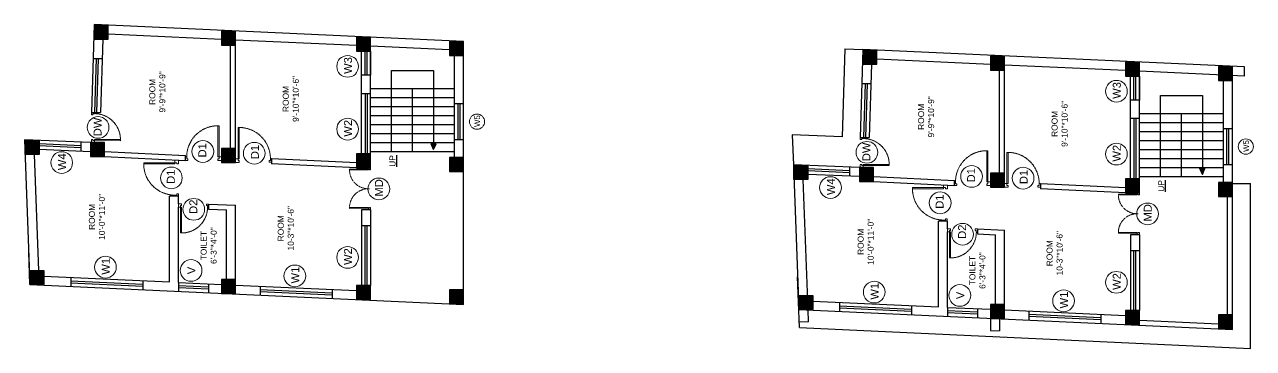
# Model space of a CAD drawing. Header units: inches. Extents: x -10117506 to -5032697, y -6529230 to -3254494.
# Drawn here: x -5059544 to -5058315, y -3264179 to -3263855 of the extents above; entities that cross this region are included whole.
import ezdxf

# ---------------------------------------------------------------- set-up
doc = ezdxf.new("R2010")
doc.units = ezdxf.units.IN
doc.header["$LTSCALE"] = 2
doc.header["$MEASUREMENT"] = 0
doc.linetypes.add('HIDDEN', pattern=[0.375, 0.25, -0.125])
doc.layers.get('0').update_dxf_attribs({"linetype": 'CONTINUOUS'})
doc.layers.add('A-Hatch', color=7, linetype='CONTINUOUS')
for name, color, linetype, lineweight in [('Annotate-Lite.w', 177, 'CONTINUOUS', 9), ('Door-Window.w', 4, 'CONTINUOUS', 15), ('TEXT', 181, 'CONTINUOUS', 25)]:
    doc.layers.add(name, color=color, linetype=linetype, lineweight=lineweight)
doc.styles.add('arial.', font='arial.ttf')
doc.styles.add('gaurav', font='arial.ttf')

# ---------------------------------------------------------------- blocks, each defined once
blk = doc.blocks.new('3-0')
at = {"ltscale": 3}
for p, q in [((11063.04771873254, 10097.67926626675), (11065.97411061868, 10099.89976160063)), ((11065.97411061863, 10099.8997616006), (11066.71427572989, 10098.92429763861)), ((11063.04771873254, 10097.67926626675), (11064.52804895506, 10095.72833834261)), ((11065.99124489813, 10096.83858600955), (11064.52804895506, 10095.72833834261)), ((11065.25107978682, 10097.81404997167), (11066.71427572989, 10098.92429763861)), ((11065.99124489813, 10096.83858600955), (11065.25107978682, 10097.81404997167)), ((11085.49991520455, 10074.12700885048), (11110.3247412691, 10092.9636556783)), ((11086.24008031584, 10073.15154488841), (11111.04573409061, 10091.97364411575)), ((11111.04573409061, 10091.97364411575), (11110.3247412691, 10092.9636556783)), ((11084.03671926142, 10073.01676118352), (11082.57352331835, 10071.90651351658)), ((11082.57352331835, 10071.90651351658), (11084.79401865222, 10068.98012163045)), ((11084.03671926142, 10073.01676118352), (11084.77688437277, 10072.04129722147)), ((11084.77688437277, 10072.04129722147), (11086.24008031584, 10073.15154488841)), ((11084.79401865222, 10068.98012163045), (11087.72041053836, 10071.20061696427)), ((11086.24008031584, 10073.15154488841), (11085.49991520455, 10074.12700885047)), ((11087.72041053836, 10071.20061696427), (11086.24008031584, 10073.15154488841))]:
    blk.add_line(p, q, dxfattribs=at)
at = {"layer": 'Door-Window.w', "color": 9, "linetype": 'HIDDEN', "lineweight": 18}
blk.add_arc((11085.49991520455, 10074.12700885048), 31.16233708904959, 37.19059523975735, 127.1464893766062, dxfattribs=at)
blk = doc.blocks.new('FDFDRE')
at = {"ltscale": 3}
for p, q in [((165701.1064683777, -58637.82329853106), (165701.1040215932, -58641.49599741273)), ((165701.1040215932, -58641.49599741273), (165703.5524875143, -58641.49762860245)), ((165704.7791672594, -58637.82574531552), (165701.1064683777, -58637.82329853106)), ((165703.5524875143, -58641.49762860245), (165703.5317472677, -58672.62937732995)), ((165703.5537109066, -58639.6612791616), (165703.5524875143, -58641.49762860245)), ((165703.5524875143, -58641.49762860245), (165704.7767204749, -58641.49844419728)), ((165704.7779438672, -58639.66209475638), (165703.5537109066, -58639.6612791616)), ((165704.7767204749, -58641.49844419728), (165704.7559641982, -58672.65425465335)), ((165704.7779438672, -58639.66209475638), (165704.7791672594, -58637.82574531552)), ((165766.9772891941, -58637.82574531552), (165770.6499880758, -58637.82329853106)), ((165766.9785125864, -58639.66209475638), (165766.9772891941, -58637.82574531552)), ((165766.9785125864, -58639.66209475638), (165768.202745547, -58639.6612791616)), ((165768.2039689392, -58641.49762860245), (165766.9797359786, -58641.49844419728)), ((165766.9797359786, -58641.49844419728), (165767.0004922553, -58672.65425465335)), ((165768.202745547, -58639.6612791616), (165768.2039689392, -58641.49762860245)), ((165770.6524348603, -58641.49599741273), (165768.2039689392, -58641.49762860245)), ((165768.2039689392, -58641.49762860245), (165768.2247091858, -58672.62937732995)), ((165770.6499880758, -58637.82329853106), (165770.6524348603, -58641.49599741273)), ((165703.5317472677, -58672.62937732995), (165704.7559641982, -58672.65425465335)), ((165768.2247091858, -58672.62937732995), (165767.0004922553, -58672.65425465335))]:
    blk.add_line(p, q, dxfattribs=at)
at = {"layer": 'Door-Window.w', "color": 9, "linetype": 'HIDDEN', "lineweight": 18}
for centre, start, end in [((165704.7767204749, -58641.49844419728), 269.9618290481078, 3.383526153078868), ((165766.9797359786, -58641.49844419728), 176.6164738469579, 270.0381709504853)]:
    blk.add_arc(centre, 31.15581737007103, start, end, dxfattribs=at)

msp = doc.modelspace()

# ---------------------------------------------------------------- hatches: boundary and pattern name
at = {"ltscale": 0.5}
for points in [[(-5059474.087878413, -3263855.777386284), (-5059474.087878413, -3263869.777386284), (-5059460.087878413, -3263869.777386284), (-5059460.087878413, -3263855.777386284)], [(-5059346.747826916, -3263861.607379078), (-5059346.747826916, -3263875.607379078), (-5059332.747826916, -3263875.607379078), (-5059332.747826915, -3263861.607379078)], [(-5059211.747826902, -3263867.788066285), (-5059211.747826902, -3263881.788066285), (-5059197.747826902, -3263881.788066285), (-5059197.747826902, -3263867.788066285)], [(-5059118.747826912, -3263872.045873026), (-5059118.747826912, -3263886.045873026), (-5059104.747826912, -3263886.045873026), (-5059104.747826911, -3263872.045873026)], [(-5058705.601910621, -3263880.692142354), (-5058705.601910621, -3263894.692142354), (-5058691.601910621, -3263894.692142354), (-5058691.601910621, -3263880.692142354)], [(-5058578.261859124, -3263886.522135148), (-5058578.261859124, -3263900.522135148), (-5058564.261859124, -3263900.522135148), (-5058564.261859123, -3263886.522135148)], [(-5058443.26185911, -3263892.702822355), (-5058443.26185911, -3263906.702822355), (-5058429.26185911, -3263906.702822355), (-5058429.26185911, -3263892.702822355)], [(-5058350.261859119, -3263896.960629096), (-5058350.261859119, -3263910.960629096), (-5058336.261859119, -3263910.960629096), (-5058336.261859118, -3263896.960629096)], [(-5059543.114625433, -3263970.917439155), (-5059543.114625433, -3263984.917439155), (-5059529.114625433, -3263984.917439155), (-5059529.114625433, -3263970.917439155)], [(-5059477.711734948, -3263973.097246819), (-5059477.711734948, -3263987.097246819), (-5059463.711734948, -3263987.097246819), (-5059463.711734947, -3263973.097246819)], [(-5059346.747826912, -3263978.782249368), (-5059346.747826912, -3263992.782249368), (-5059332.747826912, -3263992.782249368), (-5059332.747826911, -3263978.782249368)], [(-5059211.747826912, -3263984.188777946), (-5059211.747826912, -3263998.188777946), (-5059197.747826912, -3263998.188777946), (-5059197.747826911, -3263984.188777946)], [(-5059118.74782691, -3263987.913275411), (-5059118.74782691, -3264001.913275411), (-5059104.74782691, -3264001.913275411), (-5059104.74782691, -3263987.913275411)], [(-5058774.628657641, -3263995.832195225), (-5058774.628657641, -3264009.832195225), (-5058760.628657641, -3264009.832195225), (-5058760.628657641, -3263995.832195225)], [(-5058709.225767155, -3263998.012002889), (-5058709.225767155, -3264012.012002889), (-5058695.225767155, -3264012.012002889), (-5058695.225767154, -3263998.012002889)], [(-5058578.261859119, -3264003.697005438), (-5058578.261859119, -3264017.697005438), (-5058564.261859119, -3264017.697005438), (-5058564.261859118, -3264003.697005438)], [(-5058443.261859119, -3264009.103534016), (-5058443.261859119, -3264023.103534016), (-5058429.261859119, -3264023.103534016), (-5058429.261859118, -3264009.103534016)], [(-5058350.261859117, -3264012.828031481), (-5058350.261859117, -3264026.828031481), (-5058336.261859117, -3264026.828031481), (-5058336.261859117, -3264012.828031481)], [(-5059524.3378409, -3264100.873517164), (-5059538.3378409, -3264100.873517163), (-5059538.3378409, -3264114.873517163), (-5059524.3378409, -3264114.873517163)], [(-5059346.747826912, -3264109.728466348), (-5059346.747826912, -3264123.728466348), (-5059332.747826912, -3264123.728466348), (-5059332.747826911, -3264109.728466348)], [(-5059211.74782691, -3264115.967925885), (-5059211.74782691, -3264129.967925885), (-5059197.74782691, -3264129.967925885), (-5059197.74782691, -3264115.967925885)], [(-5059118.747826912, -3264120.266220232), (-5059118.747826912, -3264134.266220232), (-5059104.747826912, -3264134.266220232), (-5059104.747826912, -3264120.266220232)], [(-5058755.851873107, -3264125.788273233), (-5058769.851873107, -3264125.788273233), (-5058769.851873107, -3264139.788273233), (-5058755.851873107, -3264139.788273233)], [(-5058578.261859119, -3264134.643222418), (-5058578.261859119, -3264148.643222418), (-5058564.261859119, -3264148.643222418), (-5058564.261859118, -3264134.643222418)], [(-5058443.261859117, -3264140.882681955), (-5058443.261859117, -3264154.882681955), (-5058429.261859117, -3264154.882681955), (-5058429.261859117, -3264140.882681955)], [(-5058350.261859119, -3264145.180976301), (-5058350.261859119, -3264159.180976301), (-5058336.261859119, -3264159.180976301), (-5058336.261859119, -3264145.180976301)]]:
    msp.add_hatch(color=1, dxfattribs=at).paths.add_polyline_path(points)
at = {"layer": 'A-Hatch', "ltscale": 0.5}
h = msp.add_hatch(dxfattribs=at)
h.set_pattern_fill('ANSI31', color=256, angle=-270.0000000000001)
h.set_pattern_definition([(134.9999999999999, (-8317912.977189884, 1827286.335554914), (-0.08838834764831849, -0.0883883476483184), [])])
h.paths.add_polyline_path([(-5059134.747826912, -3263980.042258398), (-5059132.238591466, -3263974.122243871), (-5059137.257062357, -3263974.122243871)])
h = msp.add_hatch(dxfattribs=at)
h.set_pattern_fill('ANSI31', color=256, angle=90)
h.set_pattern_definition([(135, (-8317144.491222093, 1827261.42079884), (-0.08838834764831845, -0.08838834764831845), [])])
h.paths.add_polyline_path([(-5058366.261859119, -3264004.957014468), (-5058363.752623674, -3263999.036999941), (-5058368.771094564, -3263999.036999941)])

# ---------------------------------------------------------------- linework, layer by layer
at = {"ltscale": 0.5}
for p, q in [((-5059474.087878421, -3263855.136426129), (-5059476.790111424, -3263943.097309913)), ((-5059104.747826911, -3263872.045873026), (-5059474.087878421, -3263855.136426128)), ((-5059346.747826911, -3263869.975846306), (-5059460.087878421, -3263864.786813667)), ((-5059465.533415176, -3263869.777386284), (-5059467.785865458, -3263943.097309913)), ((-5059337.747826911, -3263978.782249368), (-5059337.747826911, -3263875.607379078)), ((-5059211.747826911, -3263876.156533512), (-5059332.747826911, -3263870.616806461)), ((-5059332.747826911, -3263978.782249368), (-5059332.747826911, -3263875.607379078)), ((-5059118.747826911, -3263880.414340254), (-5059197.747826911, -3263876.797493666)), ((-5059104.747826911, -3263933.91327541), (-5059104.747826911, -3263872.045873026)), ((-5058723.585109396, -3263879.22785978), (-5058726.289575301, -3263967.26142717)), ((-5058723.585109396, -3263879.22785978), (-5058705.601910628, -3263880.051182199)), ((-5058705.601910628, -3263880.051182199), (-5058708.304143632, -3263968.012065982)), ((-5058324.261859117, -3263897.510023514), (-5058705.601910628, -3263880.051182199)), ((-5059475.131185593, -3263889.097309913), (-5059466.126939627, -3263889.097309913)), ((-5059473.28751689, -3263943.066603551), (-5059471.628591059, -3263889.066603551)), ((-5059471.288459992, -3263943.128016274), (-5059469.629534163, -3263889.128016274)), ((-5059206.747826911, -3263984.188777946), (-5059206.747826911, -3263881.788066285)), ((-5059203.24782691, -3263905.788066285), (-5059203.24782691, -3263881.788066285)), ((-5059201.24782691, -3263905.788066285), (-5059201.24782691, -3263881.788066285)), ((-5059197.747826911, -3263984.188777946), (-5059197.747826911, -3263881.788066285)), ((-5059197.74782691, -3263881.788066285), (-5059197.74782691, -3263905.788066285)), ((-5059113.74782691, -3263987.913275411), (-5059113.747826911, -3263886.045873026)), ((-5058578.261859118, -3263894.890602376), (-5058691.601910628, -3263889.701569737)), ((-5059176.74782691, -3263982.414340254), (-5059176.747826913, -3263901.150660158)), ((-5059176.747826913, -3263901.150660158), (-5059134.747826912, -3263901.150660158)), ((-5059134.747826912, -3263901.150660158), (-5059134.747826912, -3263974.122243871)), ((-5058697.047447383, -3263894.692142354), (-5058699.299897665, -3263968.012065982)), ((-5058569.261859118, -3264003.697005438), (-5058569.261859118, -3263900.522135148)), ((-5058443.261859118, -3263901.071289582), (-5058564.261859118, -3263895.53156253)), ((-5058564.261859118, -3264003.697005438), (-5058564.261859118, -3263900.522135148)), ((-5058324.261859118, -3263906.519450896), (-5058429.261859118, -3263901.712249736)), ((-5058336.261859118, -3263958.82803148), (-5058336.261859118, -3263896.960629096)), ((-5058324.261859118, -3263906.519450897), (-5058324.261859119, -3263897.510023514)), ((-5059197.74782691, -3263905.788066285), (-5059206.747826911, -3263905.788066286)), ((-5058706.645217801, -3263914.012065982), (-5058697.640971835, -3263914.012065982)), ((-5058704.801549098, -3263967.981359621), (-5058703.142623266, -3263913.981359621)), ((-5058702.802492199, -3263968.042772344), (-5058701.14356637, -3263914.042772344)), ((-5058438.261859118, -3264009.103534016), (-5058438.261859118, -3263906.702822355)), ((-5058434.761859117, -3263930.702822355), (-5058434.761859117, -3263906.702822355)), ((-5058432.761859117, -3263930.702822355), (-5058432.761859117, -3263906.702822355)), ((-5058429.261859118, -3264009.103534016), (-5058429.261859118, -3263906.702822355)), ((-5058429.261859117, -3263906.702822355), (-5058429.261859117, -3263930.702822355)), ((-5058345.261859117, -3264012.828031481), (-5058345.261859118, -3263910.960629096)), ((-5059197.747826911, -3263924.188777946), (-5059206.747826911, -3263924.188777946)), ((-5059203.247826911, -3263924.188777946), (-5059203.247826911, -3263984.188777946)), ((-5059201.247826911, -3263924.188777946), (-5059201.247826911, -3263984.188777946)), ((-5059155.747826911, -3263919.414340255), (-5059197.74782691, -3263919.414340255)), ((-5059155.74782691, -3263928.414340254), (-5059197.74782691, -3263928.414340254)), ((-5059155.747826909, -3263982.414340254), (-5059155.747826911, -3263919.414340254)), ((-5059113.747826911, -3263919.414340254), (-5059155.74782691, -3263919.414340254)), ((-5059113.747826911, -3263928.414340254), (-5059155.74782691, -3263928.414340254)), ((-5058408.261859117, -3264007.329096324), (-5058408.261859121, -3263926.065416228)), ((-5058408.261859121, -3263926.065416228), (-5058366.261859119, -3263926.065416228)), ((-5058366.261859119, -3263926.065416228), (-5058366.261859119, -3263999.036999941)), ((-5059155.74782691, -3263937.414340254), (-5059197.74782691, -3263937.414340254)), ((-5059113.747826911, -3263937.414340254), (-5059155.74782691, -3263937.414340254)), ((-5059113.74782691, -3263933.913275411), (-5059104.74782691, -3263933.913275411)), ((-5059110.24782691, -3263969.913275411), (-5059110.24782691, -3263933.913275411)), ((-5059108.24782691, -3263969.913275411), (-5059108.24782691, -3263933.913275411)), ((-5059104.74782691, -3263969.913275411), (-5059104.74782691, -3263933.913275411)), ((-5058429.261859117, -3263930.702822355), (-5058438.261859118, -3263930.702822356)), ((-5059476.790111424, -3263943.097309913), (-5059467.785865458, -3263943.097309913)), ((-5059155.74782691, -3263946.414340254), (-5059197.74782691, -3263946.414340254)), ((-5059113.747826911, -3263946.414340254), (-5059155.74782691, -3263946.414340254)), ((-5058429.261859118, -3263949.103534016), (-5058438.261859118, -3263949.103534016)), ((-5058434.761859118, -3263949.103534016), (-5058434.761859118, -3264009.103534016)), ((-5058432.761859118, -3263949.103534016), (-5058432.761859118, -3264009.103534016)), ((-5058387.261859118, -3263944.329096325), (-5058429.261859117, -3263944.329096325)), ((-5058387.261859117, -3263953.329096324), (-5058429.261859117, -3263953.329096324)), ((-5058387.261859116, -3264007.329096324), (-5058387.261859118, -3263944.329096324)), ((-5058345.261859118, -3263944.329096324), (-5058387.261859117, -3263944.329096324)), ((-5058345.261859118, -3263953.329096324), (-5058387.261859117, -3263953.329096324)), ((-5059155.74782691, -3263955.414340254), (-5059197.74782691, -3263955.414340254)), ((-5059155.74782691, -3263964.414340254), (-5059197.74782691, -3263964.414340254)), ((-5059113.747826911, -3263955.414340254), (-5059155.74782691, -3263955.414340254)), ((-5059113.747826911, -3263964.414340254), (-5059155.74782691, -3263964.414340254)), ((-5058726.289575301, -3263967.26142717), (-5058776.272047423, -3263965.14185423)), ((-5058776.272047423, -3263965.14185423), (-5058775.166503293, -3263995.215698622)), ((-5058387.261859117, -3263962.329096324), (-5058429.261859117, -3263962.329096324)), ((-5058345.261859118, -3263962.329096324), (-5058387.261859117, -3263962.329096324)), ((-5058345.261859117, -3263958.828031481), (-5058336.261859117, -3263958.828031481)), ((-5058341.761859117, -3263994.828031481), (-5058341.761859117, -3263958.828031481)), ((-5058339.761859117, -3263994.828031481), (-5058339.761859117, -3263958.828031481)), ((-5058336.261859117, -3263994.828031481), (-5058336.261859117, -3263958.828031481)), ((-5059477.711734947, -3263973.097246819), (-5059543.652471085, -3263970.300942552)), ((-5059543.652471085, -3263970.300942552), (-5059538.3378409, -3264114.873517163)), ((-5059487.15699368, -3263978.201651203), (-5059529.15699368, -3263976.420585567)), ((-5059529.114625433, -3263979.925527854), (-5059529.114625433, -3263970.917439155)), ((-5059487.072257187, -3263976.203447078), (-5059529.072257187, -3263974.422381442)), ((-5059487.114625433, -3263981.70659349), (-5059487.114625433, -3263972.698504793)), ((-5059155.74782691, -3263973.414340254), (-5059197.74782691, -3263973.414340254)), ((-5059113.747826911, -3263973.414340254), (-5059155.74782691, -3263973.414340254)), ((-5059134.747826912, -3263980.042258398), (-5059137.257062357, -3263974.122243871)), ((-5059137.257062357, -3263974.122243871), (-5059132.238591466, -3263974.122243871)), ((-5059134.747826912, -3263980.042258398), (-5059132.238591466, -3263974.122243871)), ((-5059113.74782691, -3263969.913275411), (-5059104.74782691, -3263969.913275411)), ((-5059104.74782691, -3263988.913275411), (-5059104.74782691, -3263969.913275411)), ((-5058708.304143632, -3263968.012065982), (-5058699.299897665, -3263968.012065982)), ((-5058387.261859117, -3263971.329096324), (-5058429.261859117, -3263971.329096324)), ((-5058345.261859118, -3263971.329096324), (-5058387.261859117, -3263971.329096324)), ((-5059534.10854632, -3263984.931825239), (-5059529.846415572, -3264100.873517163)), ((-5059477.711734947, -3263982.105335518), (-5059529.114625433, -3263979.925527854)), ((-5059463.711734947, -3263982.091344247), (-5059382.747825078, -3263986.026575564)), ((-5059463.711734947, -3263987.097246819), (-5059382.747825078, -3263991.032478137)), ((-5059382.747825078, -3263991.032478137), (-5059382.747825078, -3263986.026575564)), ((-5059211.524639323, -3263993.1937617), (-5059296.747826909, -3263989.385814599)), ((-5059296.747826909, -3263989.385814599), (-5059296.747826909, -3263994.390803325)), ((-5059155.74782691, -3263982.414340254), (-5059197.74782691, -3263982.414340254)), ((-5059113.747826911, -3263982.414340254), (-5059155.74782691, -3263982.414340254)), ((-5059104.747826912, -3264120.913275411), (-5059104.74782691, -3263988.913275411)), ((-5058387.261859117, -3263980.329096324), (-5058429.261859117, -3263980.329096324)), ((-5058387.261859117, -3263989.329096324), (-5058429.261859117, -3263989.329096324)), ((-5058345.261859118, -3263980.329096324), (-5058387.261859117, -3263980.329096324)), ((-5058345.261859118, -3263989.329096324), (-5058387.261859117, -3263989.329096324)), ((-5059211.747826911, -3263998.188777946), (-5059296.747826909, -3263994.390803325)), ((-5058709.225767154, -3263998.012002889), (-5058775.166503293, -3263995.215698622)), ((-5058775.116137203, -3263996.585794941), (-5058769.851873107, -3264139.788273233)), ((-5058718.671025887, -3264003.116407273), (-5058760.671025887, -3264001.335341637)), ((-5058760.628657641, -3264004.840283924), (-5058760.628657641, -3263995.832195225)), ((-5058718.586289395, -3264001.118203148), (-5058760.586289395, -3263999.337137512)), ((-5058718.628657641, -3264006.62134956), (-5058718.628657641, -3263997.613260862)), ((-5058387.261859117, -3263998.329096324), (-5058429.261859117, -3263998.329096324)), ((-5058345.261859118, -3263998.329096324), (-5058387.261859117, -3263998.329096324)), ((-5058366.261859119, -3264004.957014468), (-5058368.771094564, -3263999.036999941)), ((-5058368.771094564, -3263999.036999941), (-5058363.752623674, -3263999.036999941)), ((-5058366.261859119, -3264004.957014468), (-5058363.752623674, -3263999.036999941)), ((-5058345.261859117, -3263994.828031481), (-5058336.261859117, -3263994.828031481)), ((-5058336.261859117, -3264013.828031481), (-5058336.261859117, -3263994.828031481)), ((-5058765.622578528, -3264009.846581309), (-5058760.845793996, -3264139.788273233)), ((-5058709.225767154, -3264007.020091588), (-5058760.628657641, -3264004.840283924)), ((-5058695.225767154, -3264007.006100317), (-5058614.261857285, -3264010.941331634)), ((-5058695.225767154, -3264012.012002889), (-5058614.261857285, -3264015.947234207)), ((-5058614.261857285, -3264015.947234207), (-5058614.261857285, -3264010.941331634)), ((-5058443.038671531, -3264018.10851777), (-5058528.261859116, -3264014.300570669)), ((-5058528.261859116, -3264014.300570669), (-5058528.261859116, -3264019.305559395)), ((-5058387.261859117, -3264007.329096324), (-5058429.261859117, -3264007.329096324)), ((-5058345.261859118, -3264007.329096324), (-5058387.261859117, -3264007.329096324)), ((-5058336.261859119, -3264145.828031481), (-5058336.261859117, -3264013.828031481)), ((-5058336.261859117, -3264013.828031481), (-5058318.261859117, -3264013.828031481)), ((-5058318.261859119, -3264178.679174161), (-5058318.261859117, -3264013.828031481)), ((-5059398.74782691, -3264112.315511541), (-5059398.747826912, -3264026.692244731)), ((-5059389.74782691, -3264026.692244731), (-5059398.747826912, -3264026.692244731)), ((-5059389.74782691, -3264034.335785658), (-5059389.74782691, -3264026.692244731)), ((-5058443.261859118, -3264023.103534016), (-5058528.261859116, -3264019.305559395)), ((-5058341.261859119, -3264145.828031481), (-5058341.261859117, -3264026.828031481)), ((-5059389.74782691, -3264112.731475512), (-5059389.74782691, -3264037.396371454)), ((-5059359.74785036, -3264034.398573386), (-5059332.747826911, -3264035.646466377)), ((-5059359.74785036, -3264034.398573386), (-5059359.74785036, -3264039.403910847)), ((-5059359.74785036, -3264039.403910847), (-5059341.747826911, -3264040.235839869)), ((-5059341.747826911, -3264109.728466348), (-5059341.747826911, -3264040.235839869)), ((-5059332.747826911, -3264109.728466348), (-5059332.747826911, -3264035.646466377)), ((-5059206.747826911, -3264040.188759554), (-5059206.747826911, -3264115.967925885)), ((-5059197.747826911, -3264040.188759554), (-5059206.747826911, -3264040.188759554)), ((-5059197.747826911, -3264040.188759554), (-5059197.747826911, -3264115.967925885)), ((-5058630.261859117, -3264137.230267611), (-5058630.261859119, -3264051.607000801)), ((-5058621.261859117, -3264051.607000801), (-5058630.261859119, -3264051.607000801)), ((-5058621.261859117, -3264059.250541728), (-5058621.261859117, -3264051.607000801)), ((-5059206.74782691, -3264055.967925885), (-5059197.74782691, -3264055.967925885)), ((-5059203.24782691, -3264115.967925885), (-5059203.24782691, -3264055.967925885)), ((-5059201.24782691, -3264115.967925885), (-5059201.24782691, -3264055.967925885)), ((-5058621.261859117, -3264137.646231581), (-5058621.261859117, -3264062.311127524)), ((-5058591.261882568, -3264059.313329456), (-5058564.261859118, -3264060.561222447)), ((-5058591.261882568, -3264059.313329456), (-5058591.261882568, -3264064.318666917)), ((-5058591.261882568, -3264064.318666917), (-5058573.261859118, -3264065.150595939)), ((-5058564.261859119, -3264149.29027748), (-5058564.261859118, -3264060.561222447)), ((-5058573.261859119, -3264148.874313511), (-5058573.261859118, -3264065.150595939)), ((-5058438.261859118, -3264065.103515624), (-5058438.261859118, -3264140.882681955)), ((-5058429.261859118, -3264065.103515624), (-5058438.261859118, -3264065.103515624)), ((-5058429.261859118, -3264065.103515624), (-5058429.261859118, -3264140.882681955)), ((-5059538.3378409, -3264114.873517163), (-5059539.542838337, -3264082.094269)), ((-5058438.261859117, -3264080.882681955), (-5058429.261859117, -3264080.882681955)), ((-5058434.761859117, -3264140.882681955), (-5058434.761859117, -3264080.882681955)), ((-5058432.761859117, -3264140.882681955), (-5058432.761859117, -3264080.882681955)), ((-5059524.3378409, -3264106.510964798), (-5059398.74782691, -3264112.315511541)), ((-5059497.589002838, -3264113.253119654), (-5059425.589002838, -3264116.580831407)), ((-5059497.542833905, -3264107.749382294), (-5059497.542833904, -3264116.758989722)), ((-5059497.496664971, -3264111.255252362), (-5059425.496664971, -3264114.582964115)), ((-5059425.542833906, -3264111.077094046), (-5059425.542833905, -3264120.086701475)), ((-5059389.74782691, -3264112.731475511), (-5059346.747826911, -3264114.718858919)), ((-5059389.74782691, -3264112.731475512), (-5059389.74782691, -3264121.731475512)), ((-5058769.188341672, -3264157.838155332), (-5058771.056870544, -3264107.00902507)), ((-5059538.3378409, -3264114.873517163), (-5059104.747826911, -3264134.913275295)), ((-5059359.794155454, -3264119.621752046), (-5059389.794155454, -3264118.230401768)), ((-5059359.701498365, -3264117.623899532), (-5059389.701498366, -3264116.232549255)), ((-5059359.74782691, -3264114.118022075), (-5059359.74782691, -3264123.127629504)), ((-5059332.747826911, -3264115.365913983), (-5059211.747826911, -3264120.958318456)), ((-5059236.293995844, -3264125.329709455), (-5059308.293995844, -3264122.001997703)), ((-5059308.247826911, -3264116.498260343), (-5059308.247826911, -3264125.507867771)), ((-5059236.201657977, -3264123.331842164), (-5059308.201657977, -3264120.004130411)), ((-5059236.247826911, -3264119.825972095), (-5059236.247826911, -3264128.835579524)), ((-5059206.74782691, -3264115.967925885), (-5059197.74782691, -3264115.967925885)), ((-5058755.851873107, -3264131.425720868), (-5058630.261859117, -3264137.230267611)), ((-5058729.103035046, -3264138.167875724), (-5058657.103035046, -3264141.495587477)), ((-5058729.056866112, -3264132.664138364), (-5058729.056866111, -3264141.673745792)), ((-5058729.010697179, -3264136.170008432), (-5058657.010697179, -3264139.497720185)), ((-5058657.056866113, -3264135.991850116), (-5058657.056866112, -3264145.001457545)), ((-5058621.261859117, -3264137.646231581), (-5058578.261859118, -3264139.633614989)), ((-5058621.261859117, -3264137.646231581), (-5058621.261859117, -3264146.646231581)), ((-5058769.851873107, -3264139.788273233), (-5058336.261859118, -3264159.828031365)), ((-5058760.830466379, -3264140.205226582), (-5058760.388112089, -3264152.238481317)), ((-5058591.308187662, -3264144.536508116), (-5058621.308187662, -3264143.145157838)), ((-5058591.215530572, -3264142.538655602), (-5058621.215530573, -3264141.147305325)), ((-5058591.261859117, -3264139.032778145), (-5058591.261859117, -3264148.042385573)), ((-5058578.261859118, -3264148.656032323), (-5058578.261859118, -3264160.656032323)), ((-5058569.261859118, -3264148.656032323), (-5058569.261859118, -3264148.643222418)), ((-5058569.261859118, -3264149.059186386), (-5058569.261859117, -3264161.071996293)), ((-5058564.261859118, -3264140.280670052), (-5058443.261859118, -3264145.873074526)), ((-5058467.808028052, -3264150.244465525), (-5058539.808028052, -3264146.916753773)), ((-5058539.761859118, -3264141.413016412), (-5058539.761859118, -3264150.422623841)), ((-5058467.715690184, -3264148.246598233), (-5058539.715690184, -3264144.918886481)), ((-5058467.761859118, -3264144.740728165), (-5058467.761859118, -3264153.750335594)), ((-5058438.261859117, -3264140.882681955), (-5058429.261859117, -3264140.882681955)), ((-5058429.261859118, -3264150.524399556), (-5058350.261859118, -3264154.175638841)), ((-5058769.409518817, -3264151.821527966), (-5058760.388112089, -3264152.238481316)), ((-5058769.188341672, -3264157.838155332), (-5058318.261859119, -3264178.679174161)), ((-5058578.261859118, -3264160.656032323), (-5058569.261859117, -3264161.071996293))]:
    msp.add_line(p, q, dxfattribs=at)
at = {"color": 3, "ltscale": 0.5}
for p, q in [((-5059543.652471085, -3263970.300942552), (-5059543.602104995, -3263971.671038871)), ((-5058775.166503293, -3263995.215698622), (-5058775.116137203, -3263996.585794941)), ((-5059104.747826911, -3264134.913275295), (-5059104.747826912, -3264120.913275411)), ((-5058336.261859118, -3264159.828031365), (-5058336.261859119, -3264145.828031481)), ((-5058573.261859118, -3264166.89352837), (-5058564.261859118, -3264167.309492339))]:
    msp.add_line(p, q, dxfattribs=at)
at = {"ltscale": 0.5}
for points in [[(-5059460.087878421, -3263869.777386284), (-5059460.087878421, -3263855.777386284), (-5059474.087878421, -3263855.777386284), (-5059474.087878421, -3263869.777386284)], [(-5059332.747826911, -3263875.607379078), (-5059332.747826911, -3263861.607379078), (-5059346.747826911, -3263861.607379078), (-5059346.747826911, -3263875.607379078)], [(-5059197.747826911, -3263881.788066285), (-5059197.747826911, -3263867.788066285), (-5059211.747826911, -3263867.788066285), (-5059211.747826911, -3263881.788066285)], [(-5059104.747826911, -3263886.045873026), (-5059104.747826911, -3263872.045873026), (-5059118.747826911, -3263872.045873026), (-5059118.747826911, -3263886.045873026)], [(-5058691.601910628, -3263894.692142354), (-5058691.601910628, -3263880.692142354), (-5058705.601910628, -3263880.692142354), (-5058705.601910628, -3263894.692142354)], [(-5058564.261859118, -3263900.522135148), (-5058564.261859118, -3263886.522135148), (-5058578.261859118, -3263886.522135148), (-5058578.261859118, -3263900.522135148)], [(-5058429.261859118, -3263906.702822355), (-5058429.261859118, -3263892.702822355), (-5058443.261859118, -3263892.702822355), (-5058443.261859118, -3263906.702822355)], [(-5058336.261859118, -3263910.960629096), (-5058336.261859118, -3263896.960629096), (-5058350.261859118, -3263896.960629096), (-5058350.261859118, -3263910.960629096)], [(-5059543.114625433, -3263984.931825239), (-5059543.114625433, -3263970.931825239), (-5059529.114625433, -3263970.931825239), (-5059529.114625433, -3263984.931825239)], [(-5059463.711734947, -3263987.097246819), (-5059463.711734947, -3263973.097246819), (-5059477.711734947, -3263973.097246819), (-5059477.711734947, -3263987.097246819)], [(-5059332.747826911, -3263992.782249368), (-5059332.747826911, -3263978.782249368), (-5059346.747826911, -3263978.782249368), (-5059346.747826911, -3263992.782249368)], [(-5059197.747826911, -3263998.188777946), (-5059197.747826911, -3263984.188777946), (-5059211.747826911, -3263984.188777946), (-5059211.747826911, -3263998.188777946)], [(-5059104.747826911, -3264001.913275411), (-5059104.747826911, -3263987.913275411), (-5059118.747826911, -3263987.913275411), (-5059118.747826911, -3264001.913275411)], [(-5058774.628657641, -3264009.846581309), (-5058774.628657641, -3263995.846581309), (-5058760.628657641, -3263995.846581309), (-5058760.628657641, -3264009.846581309)], [(-5058695.225767154, -3264012.012002889), (-5058695.225767154, -3263998.012002889), (-5058709.225767154, -3263998.012002889), (-5058709.225767154, -3264012.012002889)], [(-5058564.261859118, -3264017.697005438), (-5058564.261859118, -3264003.697005438), (-5058578.261859118, -3264003.697005438), (-5058578.261859118, -3264017.697005438)], [(-5058429.261859118, -3264023.103534016), (-5058429.261859118, -3264009.103534016), (-5058443.261859118, -3264009.103534016), (-5058443.261859118, -3264023.103534016)], [(-5058336.261859118, -3264026.828031481), (-5058336.261859118, -3264012.828031481), (-5058350.261859118, -3264012.828031481), (-5058350.261859118, -3264026.828031481)], [(-5059538.3378409, -3264114.873517163), (-5059538.3378409, -3264100.873517163), (-5059524.3378409, -3264100.873517163), (-5059524.3378409, -3264114.873517163)], [(-5059332.747826911, -3264123.728466348), (-5059332.747826911, -3264109.728466348), (-5059346.747826911, -3264109.728466348), (-5059346.747826911, -3264123.728466348)], [(-5059197.747826911, -3264129.967925885), (-5059197.747826911, -3264115.967925885), (-5059211.747826911, -3264115.967925885), (-5059211.747826911, -3264129.967925885)], [(-5059104.747826911, -3264134.266220232), (-5059104.747826911, -3264120.266220232), (-5059118.747826911, -3264120.266220232), (-5059118.747826911, -3264134.266220232)], [(-5058769.851873107, -3264139.788273233), (-5058769.851873107, -3264125.788273233), (-5058755.851873107, -3264125.788273233), (-5058755.851873107, -3264139.788273233)], [(-5058564.261859118, -3264148.643222418), (-5058564.261859118, -3264134.643222418), (-5058578.261859118, -3264134.643222418), (-5058578.261859118, -3264148.643222418)], [(-5058429.261859118, -3264154.882681955), (-5058429.261859118, -3264140.882681955), (-5058443.261859118, -3264140.882681955), (-5058443.261859118, -3264154.882681955)], [(-5058336.261859118, -3264159.180976301), (-5058336.261859118, -3264145.180976301), (-5058350.261859118, -3264145.180976301), (-5058350.261859118, -3264159.180976301)]]:
    msp.add_lwpolyline(points, close=True, dxfattribs=at)
at = {"layer": 'Annotate-Lite.w', "ltscale": 0.005}
for centre, radius in [((-5059220.702428345, -3263896.858407323), 10.85624104256381), ((-5058452.216460552, -3263921.773163393), 10.85624104256381), ((-5059470.129944223, -3263957.862923921), 10.85624104256381), ((-5059220.702428345, -3263959.594643198), 10.85624104256381), ((-5059091.385092024, -3263952.13180119), 7.599368729794668), ((-5059365.469745159, -3263981.956592499), 10.85624104256381), ((-5059314.025906824, -3263983.682378069), 10.85624104256381), ((-5058701.64397643, -3263982.777679991), 10.85624104256381), ((-5058452.216460552, -3263984.509399268), 10.85624104256381), ((-5058322.899124231, -3263977.04655726), 7.599368729794668), ((-5059506.552141322, -3263993.040901884), 10.85624104256381), ((-5059396.941415893, -3264008.313117367), 10.85624104256381), ((-5058596.983777367, -3264006.871348569), 10.85624104256381), ((-5058545.539939031, -3264008.597134138), 10.85624104256381), ((-5059189.547996808, -3264019.360663143), 10.85624104256381), ((-5058738.066173529, -3264017.955657953), 10.85624104256381), ((-5058628.4554481, -3264033.227873437), 10.85624104256381), ((-5059374.503129235, -3264039.721232602), 10.85624104256381), ((-5058421.062029015, -3264044.275419213), 10.85624104256381), ((-5058606.017161443, -3264064.635988672), 10.85624104256381), ((-5059220.702428345, -3264087.747907828), 10.85624104256381), ((-5059462.811891939, -3264097.483132277), 10.85624104256381), ((-5059377.252759201, -3264100.801369619), 10.85624104256381), ((-5059273.516884945, -3264106.232010326), 10.85624104256381), ((-5058694.325924147, -3264122.397888347), 10.85624104256381), ((-5058452.216460552, -3264112.662663897), 10.85624104256381), ((-5058608.766791409, -3264125.716125689), 10.85624104256381), ((-5058505.030917153, -3264131.146766396), 10.85624104256381)]:
    msp.add_circle(centre, radius, dxfattribs=at)

# ---------------------------------------------------------------- block references
at = {"layer": 'Door-Window.w', "linetype": 'ByBlock'}
for p, xscale, yscale, zscale, rotation in [((-5071906.413683325, -3265057.029501192), 0.8331589851548311, 0.8331589852459729, 0.8331589850765497, 322.7330628721138), ((-5058026.188082733, -3278904.788834549), 0.9997910043702504, 0.9997910037636757, 0.9997910039624012, 52.80940478975399), ((-5060653.30756925, -3278906.514620119), -0.9997910043702504, 0.9997910037636757, 0.9997910039624012, 307.190595210246), ((-5071137.927715532, -3265081.944257262), 0.8331589851548311, 0.8331589847803116, 0.8331589850765497, 322.7330628721138), ((-5044476.015456891, -3262670.132504109), 0.9997910036283316, 0.9997910037636757, 0.9997910039624013, 142.8094047574923), ((-5057257.702114941, -3278929.703590619), 0.9997910043702504, 0.9997910037636757, 0.9997910039624012, 52.80940478975399), ((-5059884.821601457, -3278931.429376189), -0.9997910043702504, 0.9997910037636757, 0.9997910039624012, 307.190595210246), ((-5043707.529489098, -3262695.047260179), 0.9997910043702504, 0.9997910037636757, 0.9997910039624013, 142.809404789754), ((-5060473.653598703, -3251604.775813835), 0.8331589851548311, 0.8331589852459729, 0.8331589850765497, 232.7330628721138), ((-5059705.16763091, -3251629.690569905), 0.8331589851548311, 0.8331589847803116, 0.8331589850765497, 232.7330628721138)]:
    msp.add_blockref('3-0', p, dxfattribs=dict(at, xscale=xscale, yscale=yscale, zscale=zscale, rotation=rotation))
at = {"layer": 'Door-Window.w', "ltscale": 0.005, "xscale": 0.6039383709430695, "yscale": 0.6039383709430695, "zscale": 0.6039383709985556, "rotation": 270}
for p in [(-5023784.130148849, -3163924.932464776), (-5023015.644181056, -3163949.847220846)]:
    msp.add_blockref('FDFDRE', p, dxfattribs=at)

# ---------------------------------------------------------------- texts
at = {"layer": 'Annotate-Lite.w', "ltscale": 0.005, "style": 'gaurav'}
for s, insert, char_height, attachment_point, rotation in [('W3', (-5059224.352880004, -3263904.402691447), 8, 1, 89.9999999999992), ('W3', (-5058455.866912211, -3263929.317447517), 8, 1, 89.99999999999922), ('DW', (-5059474.686645882, -3263966.712334537), 8, 1, 89.9999999999992), ('W2', (-5059224.352880005, -3263967.138927322), 8, 1, 89.9999999999992), ('W5', (-5059093.940408186, -3263957.412800076), 5.6, 1, 89.9999999999992), ('D1', (-5059370.026446819, -3263987.875876623), 8, 1, 89.9999999999992), ('D1', (-5059309.469205163, -3263989.601662192), 8, 7, 90.00000000000072), ('DW', (-5058706.20067809, -3263991.627090607), 8, 1, 89.99999999999922), ('W2', (-5058455.866912212, -3263992.053683392), 8, 1, 89.99999999999922), ('W5', (-5058325.454440393, -3263982.327556146), 5.6, 1, 89.99999999999922), ('W4', (-5059510.202592982, -3264000.585186007), 8, 1, 89.9999999999992), ('D1', (-5059401.498117552, -3264014.232401491), 8, 1, 89.9999999999992), ('D1', (-5058601.540479027, -3264012.790632693), 8, 1, 89.99999999999925), ('D1', (-5058540.983237371, -3264014.516418262), 8, 7, 90.00000000000075), ('MD', (-5059193.448448467, -3264026.967447267), 8, 1, 89.9999999999992), ('W4', (-5058741.716625189, -3264025.499942077), 8, 1, 89.99999999999922), ('D1', (-5058633.01214976, -3264039.147157561), 8, 1, 89.99999999999925), ('D2', (-5059378.996805661, -3264044.276871917), 8, 1, 89.9999999999992), ('MD', (-5058424.962480674, -3264051.882203337), 8, 1, 89.99999999999925), ('D2', (-5058610.510837869, -3264069.191627987), 8, 1, 89.99999999999925), ('W1', (-5059466.462343599, -3264105.027416401), 8, 1, 89.9999999999992), ('W2', (-5059224.352880005, -3264095.292191952), 8, 1, 89.9999999999992), ('V', (-5059380.903210861, -3264104.588908241), 8, 1, 89.9999999999992), ('W1', (-5059277.167336605, -3264113.77629445), 8, 1, 89.9999999999992), ('W1', (-5058697.976375806, -3264129.942172471), 8, 1, 89.99999999999925), ('W2', (-5058455.866912212, -3264120.206948021), 8, 1, 89.99999999999922), ('V', (-5058612.417243068, -3264129.503664311), 8, 1, 89.99999999999922), ('W1', (-5058508.681368812, -3264138.69105052), 8, 1, 89.99999999999925)]:
    msp.add_mtext_dynamic_manual_height_columns(s, width=8, gutter_width=100, heights=[0], dxfattribs=dict(at, insert=insert, char_height=char_height, attachment_point=attachment_point, rotation=rotation))
at = {"layer": 'TEXT', "lineweight": -2, "char_height": 6.000000000000002, "attachment_point": 5, "style": 'arial.'}
for s, insert, rotation in [('ROOM\\P9\'-9"*10\'-9"', (-5059410.921817373, -3263922.388073307), 89.99999999999986), ('ROOM\\P9\'-10"*10\'-6"', (-5059277.535069041, -3263929.420001135), 89.99999999999986), ('ROOM\\P9\'-9"*10\'-9"', (-5058642.435849581, -3263947.302829376), 89.99999999999989), ('ROOM\\P9\'-10"*10\'-6"', (-5058509.049101248, -3263954.334757205), 89.99999999999989), ('ROOM\\P10\'-0"*11\'-0"', (-5059471.352531936, -3264047.272955731), 89.99999999999986), ('ROOM\\P10-3"*10\'-6"', (-5059282.544292711, -3264058.646965223), 89.99999999999986), ('ROOM\\P10\'-0"*11\'-0"', (-5058702.866564143, -3264072.187711801), 89.99999999999989), ('TOILET\\P6\'-3"*4\'-0"', (-5059359.623411584, -3264076.002553501), 89.99999999999986), ('ROOM\\P10-3"*10\'-6"', (-5058514.058324918, -3264083.561721293), 89.99999999999989), ('TOILET\\P6\'-3"*4\'-0"', (-5058591.137443791, -3264100.917309571), 89.99999999999989)]:
    msp.add_mtext_dynamic_manual_height_columns(s, width=45.73142971936613, gutter_width=30, heights=[0], dxfattribs=dict(at, insert=insert, rotation=rotation))
at = {"layer": 'TEXT', "lineweight": -2, "char_height": 6.000000000000002, "width": 127.5059031131969, "attachment_point": 5, "style": 'arial.'}
for insert, rotation in [((-5059175.85976669, -3263991.404790241), 89.99999999999986), ((-5058407.373798897, -3264016.319546311), 89.99999999999989)]:
    msp.add_mtext('{\\LUP}', dxfattribs=dict(at, insert=insert, rotation=rotation))

doc.saveas('drawing.dxf')
